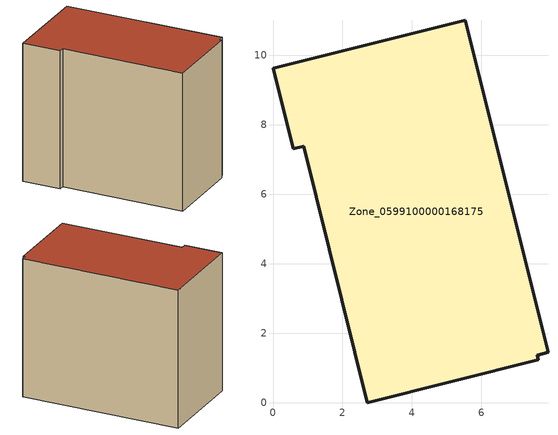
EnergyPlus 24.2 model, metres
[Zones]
Zone_0599100000168175
 floor ground (C_G): 7.64,1.24 2.72,0 0.88,7.38 0.58,7.31 0,9.63 5.53,11.01 7.92,1.45 7.61,1.38 z0
 wall outside (C_F): 0.88,7.38 2.72,0 7.64,1.24 7.61,1.38 7.92,1.45 5.53,11.01 0,9.63 0.58,7.31 0.88,7.38 z0:8.62
 roof outside (C_R): 2.72,0 7.64,1.24 7.61,1.38 7.92,1.45 5.53,11.01 0,9.63 0.58,7.31 0.88,7.38 z8.62
[BUILDING]
Pand.0599100000168175: North Axis=0; Terrain=City; Loads Convergence Tolerance Value=0.04; Temperature Convergence Tolerance Value=0.4; Solar Distribution=FullExterior; Maximum Number of Warmup Days=25; Minimum Number of Warmup Days=1
[Site:Location]
Rotterdam.The.Hague.AP_ZH_NLD Design_Conditions: Latitude=51.96; Longitude=4.45; Time Zone=1; Elevation=-4.5
[SITE:GROUNDTEMPERATURE:BUILDINGSURFACE]
18, 18, 18, 18, 18, 18, 18, 18, 18, 18, 18, 18
[MATERIAL] Thermal Absorptance=0.9; Solar Absorptance=0.7; Visible Absorptance=0.7
Name | Roughness | Thickness | Conductivity | Density | Specific Heat
G.TI.1975-1991 | MediumSmooth | 0.15 | 0.288461 | 540 | 1210
F.TI.1975-1991 | Rough | 0.3 | 0.230769 | 1920 | 840
R.TI.1975-1991 | MediumRough | 0.2 | 0.153846 | 1500 | 1000
[CONSTRUCTION]
C_G: G.TI.1975-1991
C_F: F.TI.1975-1991
C_R: R.TI.1975-1991
[ZONE]
Zone_0599100000168175: Type=1; Multiplier=1; Ceiling Height=Autocalculate; Volume=Autocalculate; Floor Area=autocalculate; Part of Total Floor Area=Yes
[ZONEINFILTRATION:DESIGNFLOWRATE]
Infil_Zone_0599100000168175: Zone or ZoneList or Space or SpaceList=Zone_0599100000168175; Schedule=AlwaysOn; Design Flow Rate Calculation Method=Flow/Area; Flow Rate per Floor Area=0.003; Constant Term Coefficient=1; Temperature Term Coefficient=0; Velocity Term Coefficient=0; Velocity Squared Term Coefficient=0
[HVACTEMPLATE:ZONE:IDEALLOADSAIRSYSTEM]
Zone_0599100000168175: Maximum Heating Supply Air Temperature=50; Minimum Cooling Supply Air Temperature=13; Maximum Heating Supply Air Humidity Ratio=0.0156; Minimum Cooling Supply Air Humidity Ratio=0.0077; Heating Limit=NoLimit; Cooling Limit=NoLimit; Dehumidification Control Type=ConstantSensibleHeatRatio; Cooling Sensible Heat Ratio=0.7; Dehumidification Setpoint=60; Humidification Control Type=None; Humidification Setpoint=30; Outdoor Air Method=None; Outdoor Air Flow Rate per Person=0.00944; Outdoor Air Flow Rate per Zone Floor Area=0; Outdoor Air Flow Rate per Zone=0; Demand Controlled Ventilation Type=None; Outdoor Air Economizer Type=NoEconomizer; Heat Recovery Type=None; Sensible Heat Recovery Effectiveness=0.7; Latent Heat Recovery Effectiveness=0.65
[ZONECONTROL:THERMOSTAT]
ThermostatControl_Zone_0599100000168175: Zone or ZoneList=Zone_0599100000168175; Control Type Schedule=DualSetpointControlType; Control 1=Thermostat_Zone_0599100000168175; Temperature Difference Between Cutout And Setpoint=0
[THERMOSTATSETPOINT:DUALSETPOINT]
Thermostat_Zone_0599100000168175: Heating Setpoint Temperature Schedule=HeatingSetpoint_Zone_0599100000168175; Cooling Setpoint Temperature Schedule=CoolingSetpoint_Zone_0599100000168175
[SCHEDULE:COMPACT]
HeatingSetpoint_Zone_0599100000168175: Through: 12/31, For: AllDays, Until: 24:00, 21
CoolingSetpoint_Zone_0599100000168175: Through: 12/31, For: AllDays, Until: 24:00, 24
DualSetpointControlType: Through: 12/31, For: AllDays, Until: 24:00, 4
AlwaysOn: Through: 12/31, For: AllDays, Until: 24:00, 1
